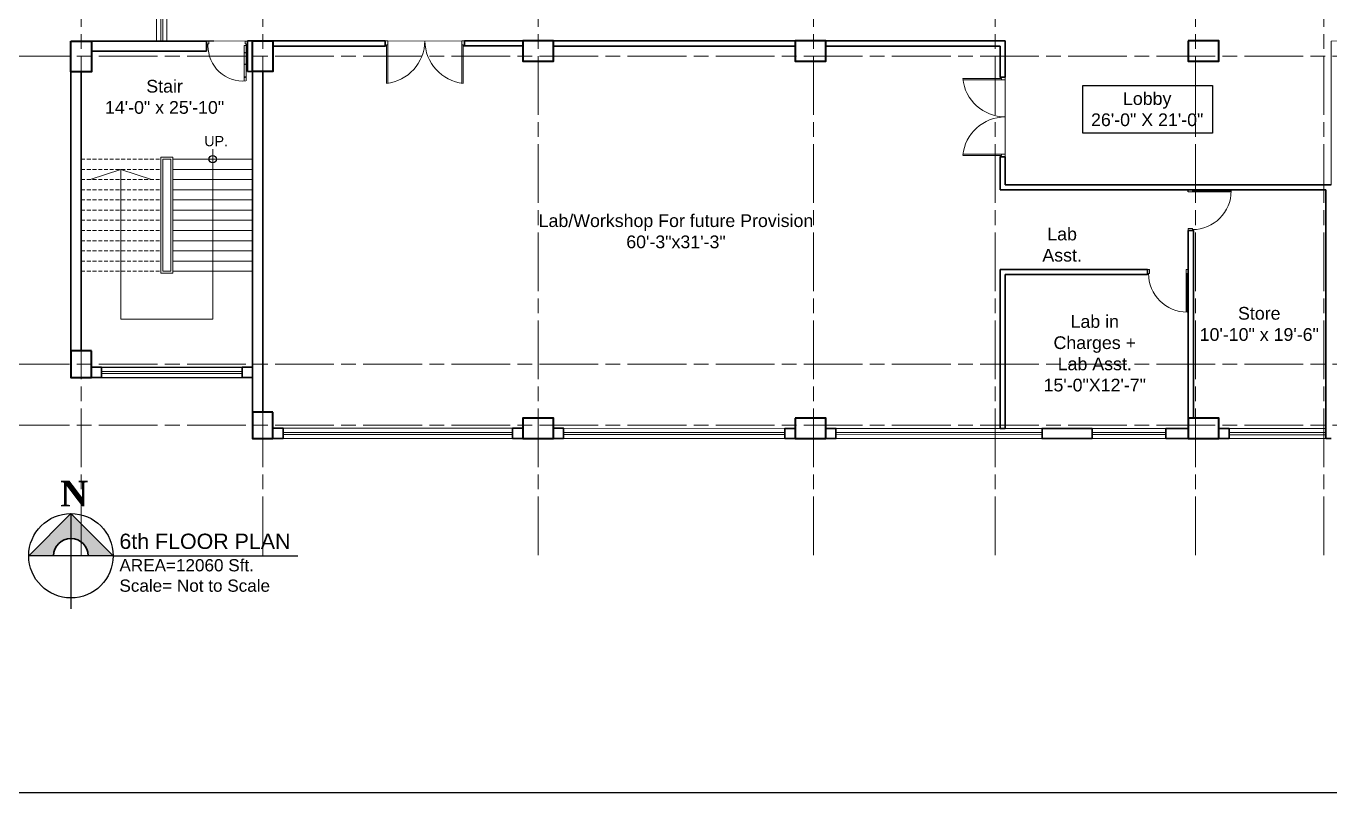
# Model space of a CAD drawing. Header units: inches. Extents: x -12 to 20935469, y -1604 to 24729220.
# Drawn here: x 20916800 to 20918079, y 24710015 to 24710768 of the extents above; entities that cross this region are included whole.
import ezdxf

# ---------------------------------------------------------------- set-up
doc = ezdxf.new("R2010")
doc.units = ezdxf.units.IN
doc.header["$LTSCALE"] = 0.03
doc.header["$MEASUREMENT"] = 0
doc.linetypes.add('ACAD_ISO08W100', pattern=[36, 24, -3, 6, -3])
doc.linetypes.add('DASHED2', pattern=[0.375, 0.25, -0.125])
for name, color, linetype, lineweight in [('column', 1, 'Continuous', 40), ('Door', 7, 'Continuous', 18), ('Gas', 21, 'Continuous', 5), ('Grid Line', 252, 'Continuous', 18), ('Hatch', 253, 'Continuous', 15), ('Low Wall', 7, 'Continuous', 30), ('Main Wall', 7, 'Continuous', 30), ('RAIL', 23, 'Continuous', 13), ('STAIR', 46, 'Continuous', 15), ('wind.', 150, 'Continuous', 20)]:
    doc.layers.add(name, color=color, linetype=linetype, lineweight=lineweight)
doc.layers.add('TEXT', color=7, linetype='Continuous')
doc.styles.add('2', font='swisscl.ttf')
doc.styles.get("Standard").update_dxf_attribs({"font": 'timesbd.ttf'})

# ---------------------------------------------------------------- blocks, each defined once
blk = doc.blocks.new('fff')
at = {"layer": 'Grid Line', "color": 252, "linetype": 'ACAD_ISO08W100', "lineweight": 9, "ltscale": 80, "true_color": 0x939598}
for p, q in [((20830948.3, 24723521.1), (20830948.3, 24724698.8)), ((20831126.3, 24723521.1), (20831126.3, 24724698.8)), ((20831396.3, 24723521.1), (20831396.3, 24724698.8)), ((20831666.3, 24723521.1), (20831666.3, 24724698.8)), ((20831844.3, 24723521.1), (20831844.3, 24724698.8)), ((20832040.8, 24723521.1), (20832040.8, 24724698.8)), ((20832166.8, 24723521.1), (20832166.8, 24724698.8)), ((20833096.9, 24724010.7), (20830726.1, 24724010.7)), ((20833096.9, 24723708.7), (20830726.1, 24723708.7)), ((20833096.9, 24723648.8), (20830726.1, 24723648.8))]:
    blk.add_line(p, q, dxfattribs=at)
blk = doc.blocks.new('Door_45')
at = {"layer": 'Door'}
for p, q in [((1.5, 5), (1.5, 44)), ((3.5, 44), (3.5, 5)), ((1.5, 40), (2.2, 40)), ((2.2, 40), (2.2, 39.5)), ((2.2, 39.5), (2.7, 39.5)), ((2.7, 39.5), (2.7, 40)), ((2.7, 40), (3.5, 40)), ((1.5, 25.8), (2.2, 25.8)), ((2.2, 25.8), (2.2, 25.3)), ((2.2, 25.3), (2.7, 25.3)), ((2.7, 25.8), (3.5, 25.8)), ((2.7, 25.3), (2.7, 25.8)), ((0, 0), (0, 5)), ((0, 5), (1.5, 5)), ((1.5, 12.6), (2.2, 12.6)), ((3.5, 5), (1.5, 5)), ((1.5, 5), (1.5, 3)), ((1.5, 3), (2.5, 3)), ((2.2, 12.6), (2.2, 13.1)), ((2.2, 13.1), (2.7, 13.1)), ((2.5, 3), (2.5, 0)), ((2.7, 13.1), (2.7, 12.6)), ((2.7, 12.6), (3.5, 12.6)), ((42.5, 3), (42.5, 0)), ((43.5, 3), (42.5, 3)), ((45, 5), (43.5, 5)), ((43.5, 5), (43.5, 3)), ((45, 0), (45, 5)), ((2.5, 0), (0, 0)), ((42.5, 0), (45, 0))]:
    blk.add_line(p, q, dxfattribs=at)
blk.add_arc((4.7, 5.3), 38.8, 359.6233, 94.6685, dxfattribs=at)
blk = doc.blocks.new('$D40')
at = {"layer": 'Door'}
for p, q in [((1, 4), (1, 42)), ((2, 0), (2, 42)), ((1, 5), (0, 5)), ((2, 0), (0, 0)), ((2, 4), (1, 4)), ((39, 4), (38, 4)), ((38, 4), (38, 0)), ((40, 0), (38, 0)), ((40, 5), (39, 5)), ((39, 5), (39, 4))]:
    blk.add_line(p, q, dxfattribs=at)
blk.add_arc((1, 4), 38, 0, 90, dxfattribs=at)

msp = doc.modelspace()

# ---------------------------------------------------------------- hatches: boundary and pattern name
at = {"layer": 'Low Wall'}
h = msp.add_hatch(color=256, dxfattribs=at)
h.paths.add_polyline_path([(20916827.2, 24710247.9), (20916802.8, 24710247.9), (20916844.2, 24710289.3), (20916844.2, 24710264.9, 0.414214)])
h.paths.add_polyline_path([(20916844.2, 24710264.9), (20916844.2, 24710289.3), (20916885.6, 24710247.9), (20916861.3, 24710247.9, 0.414214)])

# ---------------------------------------------------------------- linework, layer by layer
for p, q in [((20916984.4, 24710752.8), (20916882.2, 24710752.8)), ((20917939.7, 24710604.9), (20917939.7, 24710606.9)), ((20917944.7, 24710604.9), (20917944.7, 24710606.9)), ((20916869.2, 24710432.8), (20917017.2, 24710432.8)), ((20916869.2, 24710422.8), (20917017.2, 24710422.8)), ((20917052.2, 24710363), (20917052.2, 24710363)), ((20917162.2, 24710363), (20917162.2, 24710363)), ((20917327.2, 24710363), (20917327.2, 24710363)), ((20917594.2, 24710362.8), (20917594.2, 24710362.8)), ((20916844.2, 24710289.3), (20916844.2, 24710195.9)), ((20916885.6, 24710247.9), (20917066.5, 24710247.9))]:
    msp.add_line(p, q)
msp.add_lwpolyline([(20917836.2, 24710709.2), (20917963.4, 24710709.2), (20917963.4, 24710662.6), (20917836.2, 24710662.6)], close=True)
msp.add_lwpolyline([(20916885.6, 24710247.9), (20916802.8, 24710247.9)])
for centre, radius in [((20916983.2, 24710637), 3.61), ((20916844.2, 24710247.9), 41.4)]:
    msp.add_circle(centre, radius)
at = {"layer": 'column', "lineweight": 40, "ltscale": 20}
for points in [[(20916844.2, 24710752.8), (20916864.2, 24710752.8), (20916864.2, 24710722.8), (20916844.2, 24710722.8)], [(20917022.2, 24710753), (20917042.2, 24710753), (20917042.2, 24710723), (20917022.2, 24710723)], [(20917287.2, 24710753), (20917287.2, 24710733), (20917317.2, 24710733), (20917317.2, 24710753)], [(20917554.2, 24710753), (20917554.2, 24710733), (20917584.2, 24710733), (20917584.2, 24710753)], [(20917939.7, 24710753), (20917939.7, 24710733), (20917969.7, 24710733), (20917969.7, 24710753)], [(20916864.2, 24710448.8), (20916844.2, 24710448.8), (20916844.2, 24710422.8), (20916864.2, 24710422.8)], [(20917042.2, 24710388.9), (20917022.2, 24710388.9), (20917022.2, 24710362.9), (20917042.2, 24710362.9)], [(20917317.2, 24710362.9), (20917317.2, 24710382.9), (20917287.2, 24710382.9), (20917287.2, 24710362.9)], [(20917554.2, 24710382.8), (20917554.2, 24710362.8), (20917584.2, 24710362.8), (20917584.2, 24710382.8)], [(20917939.7, 24710382.8), (20917939.7, 24710362.8), (20917969.7, 24710362.8), (20917969.7, 24710382.8)]]:
    msp.add_lwpolyline(points, close=True, dxfattribs=at)
at = {"layer": 'Defpoints'}
msp.add_lwpolyline([(20916599.7, 24711473.8), (20919038.5, 24711473.8), (20919038.5, 24710015.2), (20916599.7, 24710015.2)], close=True, dxfattribs=at)
at = {"layer": 'Door'}
for p, q in [((20917154.8, 24710753), (20917152.2, 24710753)), ((20917154.8, 24710753), (20917154.8, 24710711.4)), ((20917227.6, 24710753), (20917227.6, 24710711.4)), ((20917227.6, 24710753), (20917230.2, 24710753)), ((20917153.5, 24710748), (20917152.2, 24710748)), ((20917153.5, 24710749.3), (20917153.5, 24710711.4)), ((20917154.8, 24710749.3), (20917153.5, 24710749.3)), ((20917227.6, 24710749.3), (20917228.9, 24710749.3)), ((20917228.9, 24710749.3), (20917228.9, 24710711.4)), ((20917228.9, 24710748), (20917230.2, 24710748)), ((20917756.4, 24710716.1), (20917718.6, 24710716.1)), ((20917760.2, 24710714.8), (20917718.6, 24710714.8)), ((20917755.1, 24710716.1), (20917755.1, 24710717.4)), ((20917756.4, 24710714.8), (20917756.4, 24710716.1)), ((20917760.2, 24710714.8), (20917760.2, 24710717.4)), ((20917760.2, 24710642), (20917718.6, 24710642)), ((20917756.4, 24710640.7), (20917718.6, 24710640.7)), ((20917755.1, 24710640.7), (20917755.1, 24710639.4)), ((20917756.4, 24710642), (20917756.4, 24710640.7)), ((20917760.2, 24710642), (20917760.2, 24710639.4))]:
    msp.add_line(p, q, dxfattribs=at)
for centre, start, end in [((20917148.9, 24710753.4), 276.2217, 359.4094), ((20917233.5, 24710753.4), 180.5906, 263.7783), ((20917760.6, 24710720.7), 186.2217, 269.4094), ((20917760.6, 24710636.2), 90.5906, 173.7783)]:
    msp.add_arc(centre, 42.3, start, end, dxfattribs=at)
at = {"layer": 'Gas', "color": 0, "lineweight": 5}
for points in [[(20916944.2, 24710639), (20916932.2, 24710639), (20916932.2, 24710525), (20916944.2, 24710525)], [(20916942.2, 24710637), (20916934.2, 24710637), (20916934.2, 24710527), (20916942.2, 24710527)]]:
    msp.add_lwpolyline(points, close=True, dxfattribs=at)
at = {"layer": 'Hatch', "lineweight": 0}
msp.add_lwpolyline([(20916938.2, 24710873.2), (20917760.2, 24710873.2), (20917760.2, 24711188), (20917939.7, 24711187.9), (20917939.7, 24710873), (20918773.7, 24710873), (20918773.7, 24710753), (20918669.7, 24710753), (20918394.7, 24710753), (20918079.7, 24710752.9), (20918079.7, 24710611.9), (20917760.2, 24710611.9), (20917760.2, 24710753), (20916938.2, 24710752.8)], close=True, dxfattribs=at)
at = {"layer": 'Low Wall', "color": 0}
msp.add_lwpolyline([(20916802.8, 24710247.9), (20916844.2, 24710289.3), (20916885.6, 24710247.9)], dxfattribs=at)
at = {"layer": 'Low Wall'}
msp.add_arc((20916844.2, 24710247.9), 17, 0, 180, dxfattribs=at)
at = {"layer": 'Main Wall', "lineweight": 30}
for p, q in [((20916977.2, 24710752.8), (20916864.2, 24710752.8)), ((20916977.2, 24710752.8), (20916977.2, 24710742.8)), ((20917022.2, 24710753), (20917017.2, 24710753)), ((20917017.2, 24710753), (20917017.2, 24710723)), ((20917042.2, 24710753), (20917152.2, 24710753)), ((20917152.2, 24710753), (20917152.2, 24710748)), ((20917230.2, 24710753), (20917287.2, 24710753)), ((20917230.2, 24710748.1), (20917230.2, 24710753)), ((20917317.2, 24710753), (20917760.2, 24710753)), ((20917760.2, 24710717.4), (20917760.2, 24710753)), ((20916977.2, 24710742.8), (20916864.2, 24710742.8)), ((20917152.2, 24710748), (20917042.2, 24710748)), ((20917287.2, 24710748.1), (20917230.2, 24710748.1)), ((20917554.2, 24710748), (20917317.2, 24710748)), ((20917755.2, 24710748), (20917584.2, 24710748)), ((20917755.2, 24710717.4), (20917755.2, 24710748)), ((20916844.2, 24710722.8), (20916844.2, 24710448.8)), ((20916854.2, 24710722.8), (20916854.2, 24710448.8)), ((20917017.2, 24710723), (20917022.2, 24710723)), ((20917022.2, 24710362.9), (20917022.2, 24710722.9)), ((20917032.2, 24710388.9), (20917032.2, 24710722.9)), ((20917760.2, 24710717.4), (20917755.2, 24710717.4)), ((20917755.2, 24710639.4), (20917755.2, 24710606.9)), ((20917760.2, 24710639.4), (20917755.2, 24710639.4)), ((20917760.2, 24710639.4), (20917760.2, 24710611.9)), ((20917760.2, 24710611.9), (20918079.7, 24710611.9)), ((20917755.2, 24710606.9), (20918074.7, 24710606.9)), ((20918074.7, 24710606.9), (20918074.7, 24710362.8)), ((20917939.7, 24710382.8), (20917939.7, 24710566.9)), ((20917939.7, 24710566.9), (20917944.7, 24710566.9)), ((20917944.7, 24710382.8), (20917944.7, 24710566.9)), ((20917755.2, 24710528.9), (20917755.2, 24710372.9)), ((20917755.2, 24710528.9), (20917899.7, 24710528.9)), ((20917760.2, 24710523.9), (20917760.2, 24710372.9)), ((20917760.2, 24710523.9), (20917899.7, 24710523.9)), ((20917899.7, 24710528.9), (20917899.7, 24710523.9)), ((20917755.2, 24710372.9), (20917760.2, 24710372.9)), ((20917845.4, 24710362.8), (20917845.4, 24710372.8)), ((20918079.7, 24710362.8), (20918074.7, 24710362.8))]:
    msp.add_line(p, q, dxfattribs=at)
at = {"layer": 'Main Wall'}
for points in [[(20916864.2, 24710432.8), (20916874.2, 24710432.8), (20916874.2, 24710422.8), (20916864.2, 24710422.8)], [(20917012.2, 24710432.8), (20917022.2, 24710432.8), (20917022.2, 24710422.8), (20917012.2, 24710422.8)]]:
    msp.add_lwpolyline(points, close=True, dxfattribs=at)
at = {"layer": 'Main Wall', "lineweight": 30}
for points in [[(20917042.2, 24710363), (20917052.2, 24710363), (20917052.2, 24710373), (20917042.2, 24710373)], [(20917287.2, 24710363), (20917277.2, 24710363), (20917277.2, 24710373), (20917287.2, 24710373)], [(20917317.2, 24710363), (20917327.2, 24710363), (20917327.2, 24710373), (20917317.2, 24710373)], [(20917554.2, 24710362.8), (20917544.2, 24710362.8), (20917544.2, 24710372.8), (20917554.2, 24710372.8)], [(20917584.2, 24710362.8), (20917594.2, 24710362.8), (20917594.2, 24710372.8), (20917584.2, 24710372.8)], [(20917845.4, 24710362.8), (20917796.4, 24710362.8), (20917796.4, 24710372.9), (20917845.4, 24710372.9)], [(20917939.7, 24710362.8), (20917917.7, 24710362.8), (20917917.7, 24710372.8), (20917939.7, 24710372.8)], [(20917969.7, 24710362.8), (20917979.7, 24710362.8), (20917979.7, 24710372.8), (20917969.7, 24710372.8)]]:
    msp.add_lwpolyline(points, dxfattribs=at)
at = {"layer": 'RAIL', "lineweight": 9}
for p, q in [((20916983.2, 24710646.7), (20916983.2, 24710480)), ((20916893.2, 24710627), (20916863.2, 24710617)), ((20916893.2, 24710480), (20916893.2, 24710627)), ((20916923.2, 24710617), (20916893.2, 24710627)), ((20917022.2, 24710617), (20916944.2, 24710617)), ((20916983.2, 24710480), (20916893.2, 24710480))]:
    msp.add_line(p, q, dxfattribs=at)
at = {"layer": 'STAIR', "color": 32, "linetype": 'DASHED2', "lineweight": 5, "ltscale": 500}
for p, q in [((20916854.2, 24710637), (20916932.2, 24710637)), ((20916854.2, 24710627), (20916932.2, 24710627)), ((20916854.2, 24710617), (20916932.2, 24710617)), ((20916854.2, 24710607), (20916932.2, 24710607)), ((20916854.2, 24710597), (20916932.2, 24710597)), ((20916854.2, 24710587), (20916932.2, 24710587)), ((20916854.2, 24710577), (20916932.2, 24710577)), ((20916854.2, 24710567), (20916932.2, 24710567)), ((20916854.2, 24710557), (20916932.2, 24710557)), ((20916854.2, 24710547), (20916932.2, 24710547)), ((20916854.2, 24710537), (20916932.2, 24710537)), ((20916854.2, 24710527), (20916932.2, 24710527))]:
    msp.add_line(p, q, dxfattribs=at)
at = {"layer": 'STAIR', "color": 32, "lineweight": 5}
for p, q in [((20916944.2, 24710637), (20917022.2, 24710637)), ((20916944.2, 24710627), (20917022.2, 24710627)), ((20916962.2, 24710617), (20917022.2, 24710617)), ((20916944.2, 24710607), (20917022.2, 24710607)), ((20916944.2, 24710597), (20917022.2, 24710597)), ((20916944.2, 24710587), (20917022.2, 24710587)), ((20916944.2, 24710577), (20917022.2, 24710577)), ((20916944.2, 24710567), (20917022.2, 24710567)), ((20916944.2, 24710557), (20917022.2, 24710557)), ((20916944.2, 24710547), (20917022.2, 24710547)), ((20916944.2, 24710537), (20917022.2, 24710537)), ((20916944.2, 24710527), (20917022.2, 24710527))]:
    msp.add_line(p, q, dxfattribs=at)
at = {"layer": 'wind.'}
for p, q in [((20916928.2, 24710753), (20916928.2, 24710873.1)), ((20916932.2, 24710752.8), (20916932.2, 24710873.1)), ((20916934.2, 24710752.8), (20916934.2, 24710873.1)), ((20916938.2, 24710752.8), (20916938.2, 24710873.1)), ((20916874.2, 24710428.8), (20917012.2, 24710428.8)), ((20916874.2, 24710426.8), (20917012.2, 24710426.8))]:
    msp.add_line(p, q, dxfattribs=at)
at = {"layer": 'wind.', "lineweight": 5}
for p, q in [((20917277.2, 24710373), (20917052.2, 24710373)), ((20917277.2, 24710369), (20917052.2, 24710369)), ((20917544.2, 24710372.8), (20917327.2, 24710373)), ((20917544.2, 24710368.8), (20917327.2, 24710368.8)), ((20917796.4, 24710372.8), (20917594.2, 24710372.8)), ((20917796.4, 24710368.8), (20917594.2, 24710368.7)), ((20917845.4, 24710372.9), (20917917.7, 24710372.9)), ((20917917.7, 24710368.8), (20917845.4, 24710368.8)), ((20918074.7, 24710372.8), (20917979.7, 24710372.8)), ((20918074.7, 24710368.7), (20917979.7, 24710368.7)), ((20917277.2, 24710367), (20917052.2, 24710367)), ((20917277.2, 24710363), (20917052.2, 24710363)), ((20917287.2, 24710367), (20917287.2, 24710367)), ((20917544.2, 24710366.8), (20917327.2, 24710366.8)), ((20917544.2, 24710362.8), (20917327.2, 24710363)), ((20917796.4, 24710366.8), (20917594.2, 24710366.7)), ((20917917.7, 24710362.8), (20917594.2, 24710362.8)), ((20917917.7, 24710366.8), (20917845.4, 24710366.8)), ((20918074.7, 24710366.7), (20917979.7, 24710366.7)), ((20918074.7, 24710362.8), (20917979.7, 24710362.8))]:
    msp.add_line(p, q, dxfattribs=at)

# ---------------------------------------------------------------- block references
at = {"layer": 'Door', "color": 250, "ltscale": 20, "xscale": 0.8888888888759539, "yscale": 0.8888888888759539, "zscale": 0.8888888888759539, "rotation": 180}
msp.add_blockref('Door_45', (20917017.2, 24710752.8), dxfattribs=at)
at = {"layer": 'Door'}
for p, rotation in [((20917939.7, 24710606.9), 270), ((20917939.7, 24710528.9), 180)]:
    msp.add_blockref('$D40', p, dxfattribs=dict(at, rotation=rotation))
at = {"layer": 'wind.', "lineweight": 5}
msp.add_blockref('fff', (85905.9, -13272.7), dxfattribs=at)

# ---------------------------------------------------------------- texts
msp.add_text('N', height=25.2).set_placement((20916833.6, 24710296.3))
at = {"layer": 'TEXT', "color": 30, "lineweight": 5, "ltscale": 20, "attachment_point": 2, "style": '2'}
for s, width, gutter_width, insert, char_height in [('\\pxsm1;{\\fArial|b0|i0|c0|p34;\\C0;Stair\\P14\'-0" x 25\'-10"  }', 189.364, 0.282, (20916936, 24710714.8), 12.476), ('\\pxsm1,qc;{\\fArial|b0|i0|c0|p34;\\C0;Lobby\\P26\'-0" X 21\'-0" }', 146.388, 0.75, (20917899.4, 24710702.7), 12.476), ('{\\fArial|b0|i0|c0|p34;\\C0;UP.}', 104.76, 0.5, (20916986.6, 24710659.7), 10), ('\\pxsm1;{\\fArial|b0|i0|c0|p34;\\C0;Lab/Workshop For future Provision\\P60\'-3"x31\'-3"}', 289.483, 0.5, (20917437.4, 24710582.9), 12.476), ('{\\fArial|b0|i0|c0|p34;\\C0;Lab Asst. }', 49.47, 0.5, (20917816, 24710569.8), 12.476), ('{\\fArial|b0|i0|c0|p34;\\C0;Lab in Charges + Lab Asst. \\P15\'-0"X12\'-7"}', 104.76, 0.5, (20917848, 24710484), 12.476), ('\\pxsm1;{\\fArial|b0|i0|c0|p34;\\C0;Store\\P10\'-10" x 19\'-6" }', 269.435, 0.75, (20918009.3, 24710492), 12.476), ('\\A1;\\pxql;{\\fArial|b0|i0|c0|p34;\\C0;6th FLOOR PLAN \\P\\H0.8x;AREA=12060 Sft.\\PScale= \\H1x;Not to Scale}', 640.124, 0.5, (20917211.8, 24710269.6), 15)]:
    msp.add_mtext_dynamic_manual_height_columns(s, width=width, gutter_width=gutter_width, heights=[0], dxfattribs=dict(at, insert=insert, char_height=char_height))

doc.saveas('drawing.dxf')
